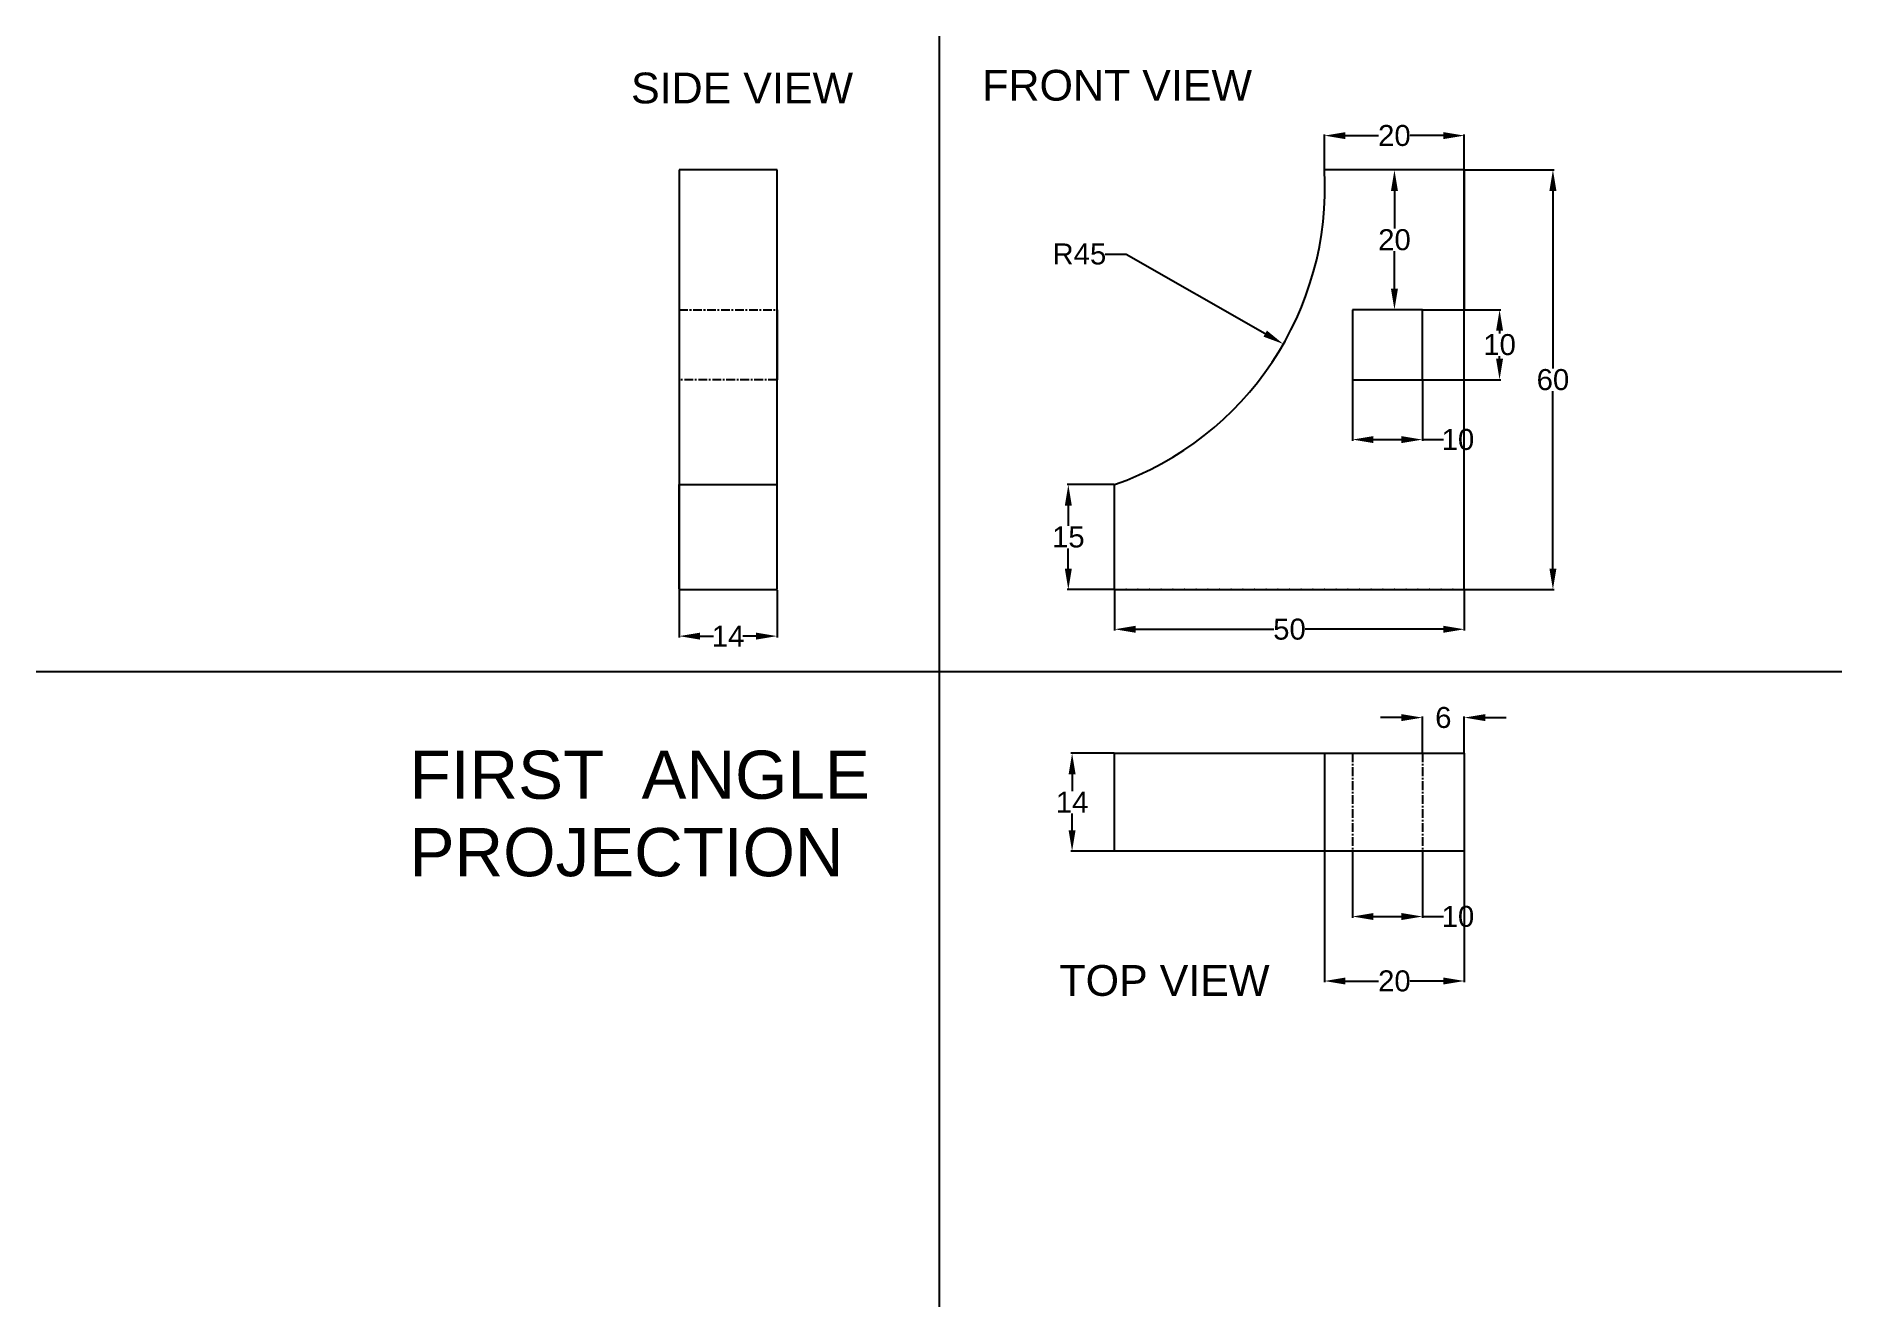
# Model space of a CAD drawing. Header units: inches. Extents: x -75 to 7550515, y 470 to 8171117.
# Drawn here: x 7550257 to 7550515.2, y 8170935.6 to 8171117.3 of the extents above.
import ezdxf

# ---------------------------------------------------------------- set-up
doc = ezdxf.new("R2010")
doc.units = ezdxf.units.IN
doc.header["$MEASUREMENT"] = 0
doc.linetypes.add('CENTER', pattern=[2, 1.25, -0.25, 0.25, -0.25])
doc.styles.get("Standard").update_dxf_attribs({"font": 'arial.ttf'})
doc.dimstyles.get("Standard").update_dxf_attribs({"dimtxt": 3, "dimasz": 3, "dimexe": 0.18, "dimexo": 0.0625, "dimgap": 0.09, "dimtad": 0, "dimtih": 1, "dimtoh": 1, "dimdec": 0, "dimzin": 0, "dimdsep": 46, "dimtxsty": 'Standard', "dimcen": 0.09, "dimadec": 0, "dimazin": 0, "dimtfac": 1, "dimtdec": 0, "dimtofl": 0, "dimtmove": 0, "dimatfit": 3, "dimfxl": 1, "dimtolj": 1, "dimtzin": 0, "dimarcsym": 0})

# ---------------------------------------------------------------- blocks, each defined once
blk = doc.blocks.new('*D1')
at = {"color": 0, "lineweight": -2, "transparency": 16777216}
for p, q in [((7550441.17, 8171098.26), (7550441.17, 8171103.28)), ((7550444.17, 8171103.1), (7550448.91, 8171103.1)), ((7550458.17, 8171103.1), (7550453.43, 8171103.1)), ((7550461.17, 8171098.26), (7550461.17, 8171103.28))]:
    blk.add_line(p, q, dxfattribs=at)
at = {"color": 0, "transparency": 16777216}
for points in [[(7550444.17, 8171103.6), (7550444.17, 8171102.6), (7550441.17, 8171103.1)], [(7550458.17, 8171103.6), (7550458.17, 8171102.6), (7550461.17, 8171103.1)]]:
    blk.add_solid(points, dxfattribs=at)
at = {"layer": 'Defpoints', "color": 0, "transparency": 16777216}
for p in [(7550461.17, 8171103.1), (7550441.17, 8171098.2), (7550461.17, 8171098.2)]:
    blk.add_point(p, dxfattribs=at)
at = {"color": 0, "transparency": 16777216, "insert": (7550451.17, 8171103.1), "char_height": 3, "attachment_point": 5}
blk.add_mtext('\\A1;20', dxfattribs=at)
blk = doc.blocks.new('*D2')
at = {"color": 0, "lineweight": -2, "transparency": 16777216}
for p, q in [((7550461.23, 8171098.2), (7550474.02, 8171098.2)), ((7550473.84, 8171095.2), (7550473.84, 8171069.82)), ((7550473.84, 8171041.2), (7550473.84, 8171066.57)), ((7550461.23, 8171038.2), (7550474.02, 8171038.2))]:
    blk.add_line(p, q, dxfattribs=at)
at = {"color": 0, "transparency": 16777216}
for points in [[(7550473.34, 8171095.2), (7550474.34, 8171095.2), (7550473.84, 8171098.2)], [(7550473.34, 8171041.2), (7550474.34, 8171041.2), (7550473.84, 8171038.2)]]:
    blk.add_solid(points, dxfattribs=at)
at = {"layer": 'Defpoints', "color": 0, "transparency": 16777216}
for p in [(7550461.17, 8171098.2), (7550461.17, 8171038.2), (7550473.84, 8171038.2)]:
    blk.add_point(p, dxfattribs=at)
at = {"color": 0, "transparency": 16777216, "insert": (7550473.84, 8171068.2), "char_height": 3, "attachment_point": 5}
blk.add_mtext('\\A1;60', dxfattribs=at)
blk = doc.blocks.new('*D3')
at = {"color": 0, "lineweight": -2, "transparency": 16777216}
for p, q in [((7550411.11, 8171014.79), (7550404.91, 8171014.79)), ((7550405.09, 8171011.79), (7550405.09, 8171009.39)), ((7550405.09, 8171003.79), (7550405.09, 8171006.19)), ((7550411.11, 8171000.79), (7550404.91, 8171000.79))]:
    blk.add_line(p, q, dxfattribs=at)
at = {"color": 0, "transparency": 16777216}
for points in [[(7550404.59, 8171011.79), (7550405.59, 8171011.79), (7550405.09, 8171014.79)], [(7550404.59, 8171003.79), (7550405.59, 8171003.79), (7550405.09, 8171000.79)]]:
    blk.add_solid(points, dxfattribs=at)
at = {"layer": 'Defpoints', "color": 0, "transparency": 16777216}
for p in [(7550411.17, 8171014.79), (7550405.09, 8171000.79), (7550411.17, 8171000.79)]:
    blk.add_point(p, dxfattribs=at)
at = {"color": 0, "transparency": 16777216, "insert": (7550405.09, 8171007.79), "char_height": 3, "attachment_point": 5}
blk.add_mtext('\\A1;14', dxfattribs=at)
blk = doc.blocks.new('*D4')
at = {"color": 0, "lineweight": -2, "transparency": 16777216}
for p, q in [((7550441.17, 8171000.73), (7550441.17, 8170982.05)), ((7550461.17, 8171000.73), (7550461.17, 8170982.05)), ((7550444.17, 8170982.23), (7550448.91, 8170982.23)), ((7550458.17, 8170982.23), (7550453.43, 8170982.23))]:
    blk.add_line(p, q, dxfattribs=at)
at = {"color": 0, "transparency": 16777216}
for points in [[(7550444.17, 8170982.73), (7550444.17, 8170981.73), (7550441.17, 8170982.23)], [(7550458.17, 8170982.73), (7550458.17, 8170981.73), (7550461.17, 8170982.23)]]:
    blk.add_solid(points, dxfattribs=at)
at = {"layer": 'Defpoints', "color": 0, "transparency": 16777216}
for p in [(7550441.17, 8171000.79), (7550461.17, 8171000.79), (7550461.17, 8170982.23)]:
    blk.add_point(p, dxfattribs=at)
at = {"color": 0, "transparency": 16777216, "insert": (7550451.17, 8170982.23), "char_height": 3, "attachment_point": 5}
blk.add_mtext('\\A1;20', dxfattribs=at)
blk = doc.blocks.new('*D5')
at = {"color": 0, "lineweight": -2, "transparency": 16777216}
for p, q in [((7550445.17, 8171000.73), (7550445.17, 8170991.27)), ((7550455.17, 8171000.73), (7550455.17, 8170991.27)), ((7550448.17, 8170991.45), (7550452.17, 8170991.45)), ((7550455.17, 8170991.45), (7550458.17, 8170991.45))]:
    blk.add_line(p, q, dxfattribs=at)
at = {"color": 0, "transparency": 16777216}
for points in [[(7550448.17, 8170991.95), (7550448.17, 8170990.95), (7550445.17, 8170991.45)], [(7550452.17, 8170991.95), (7550452.17, 8170990.95), (7550455.17, 8170991.45)]]:
    blk.add_solid(points, dxfattribs=at)
at = {"layer": 'Defpoints', "color": 0, "transparency": 16777216}
for p in [(7550445.17, 8171000.79), (7550455.17, 8171000.79), (7550455.17, 8170991.45)]:
    blk.add_point(p, dxfattribs=at)
at = {"color": 0, "transparency": 16777216, "insert": (7550460.26, 8170991.45), "char_height": 3, "attachment_point": 5}
blk.add_mtext('\\A1;10', dxfattribs=at)
blk = doc.blocks.new('*D6')
at = {"color": 0, "lineweight": -2, "transparency": 16777216}
for p, q in [((7550452.17, 8171019.89), (7550449.17, 8171019.89)), ((7550455.17, 8171014.85), (7550455.17, 8171020.07)), ((7550461.17, 8171014.85), (7550461.17, 8171020.07)), ((7550464.17, 8171019.89), (7550467.17, 8171019.89))]:
    blk.add_line(p, q, dxfattribs=at)
at = {"color": 0, "transparency": 16777216}
for points in [[(7550452.17, 8171020.39), (7550452.17, 8171019.39), (7550455.17, 8171019.89)], [(7550464.17, 8171020.39), (7550464.17, 8171019.39), (7550461.17, 8171019.89)]]:
    blk.add_solid(points, dxfattribs=at)
at = {"layer": 'Defpoints', "color": 0, "transparency": 16777216}
for p in [(7550461.17, 8171019.89), (7550455.17, 8171014.79), (7550461.17, 8171014.79)]:
    blk.add_point(p, dxfattribs=at)
at = {"color": 0, "transparency": 16777216, "insert": (7550458.17, 8171019.89), "char_height": 3, "attachment_point": 5}
blk.add_mtext('\\A1;6', dxfattribs=at)
blk = doc.blocks.new('*D7')
at = {"color": 0, "lineweight": -2, "transparency": 16777216}
for p, q in [((7550455.23, 8171078.2), (7550466.39, 8171078.2)), ((7550466.21, 8171075.2), (7550466.21, 8171074.82)), ((7550466.21, 8171071.2), (7550466.21, 8171071.57)), ((7550455.23, 8171068.2), (7550466.39, 8171068.2))]:
    blk.add_line(p, q, dxfattribs=at)
at = {"color": 0, "transparency": 16777216}
for points in [[(7550465.71, 8171075.2), (7550466.71, 8171075.2), (7550466.21, 8171078.2)], [(7550465.71, 8171071.2), (7550466.71, 8171071.2), (7550466.21, 8171068.2)]]:
    blk.add_solid(points, dxfattribs=at)
at = {"layer": 'Defpoints', "color": 0, "transparency": 16777216}
for p in [(7550455.17, 8171078.2), (7550455.17, 8171068.2), (7550466.21, 8171068.2)]:
    blk.add_point(p, dxfattribs=at)
at = {"color": 0, "transparency": 16777216, "insert": (7550466.21, 8171073.2), "char_height": 3, "attachment_point": 5}
blk.add_mtext('\\A1;10', dxfattribs=at)
blk = doc.blocks.new('*D8')
at = {"color": 0, "lineweight": -2, "transparency": 16777216}
for p, q in [((7550455.17, 8171098.2), (7550451, 8171098.2)), ((7550451.18, 8171095.2), (7550451.18, 8171089.82)), ((7550451.18, 8171081.2), (7550451.18, 8171086.57)), ((7550455.17, 8171078.2), (7550451, 8171078.2))]:
    blk.add_line(p, q, dxfattribs=at)
at = {"color": 0, "transparency": 16777216}
for points in [[(7550450.68, 8171095.2), (7550451.68, 8171095.2), (7550451.18, 8171098.2)], [(7550450.68, 8171081.2), (7550451.68, 8171081.2), (7550451.18, 8171078.2)]]:
    blk.add_solid(points, dxfattribs=at)
at = {"layer": 'Defpoints', "color": 0, "transparency": 16777216}
for p in [(7550451.18, 8171098.2), (7550455.23, 8171098.2), (7550455.23, 8171078.2)]:
    blk.add_point(p, dxfattribs=at)
at = {"color": 0, "transparency": 16777216, "insert": (7550451.18, 8171088.2), "char_height": 3, "attachment_point": 5}
blk.add_mtext('\\A1;20', dxfattribs=at)
blk = doc.blocks.new('*D9')
at = {"color": 0, "lineweight": -2, "transparency": 16777216}
for p, q in [((7550411.11, 8171053.2), (7550404.37, 8171053.2)), ((7550404.55, 8171050.2), (7550404.55, 8171047.32)), ((7550404.55, 8171041.2), (7550404.55, 8171044.07)), ((7550411.11, 8171038.2), (7550404.37, 8171038.2))]:
    blk.add_line(p, q, dxfattribs=at)
at = {"color": 0, "transparency": 16777216}
for points in [[(7550404.05, 8171050.2), (7550405.05, 8171050.2), (7550404.55, 8171053.2)], [(7550404.05, 8171041.2), (7550405.05, 8171041.2), (7550404.55, 8171038.2)]]:
    blk.add_solid(points, dxfattribs=at)
at = {"layer": 'Defpoints', "color": 0, "transparency": 16777216}
for p in [(7550411.17, 8171053.2), (7550404.55, 8171038.2), (7550411.17, 8171038.2)]:
    blk.add_point(p, dxfattribs=at)
at = {"color": 0, "transparency": 16777216, "insert": (7550404.55, 8171045.7), "char_height": 3, "attachment_point": 5}
blk.add_mtext('\\A1;15', dxfattribs=at)
blk = doc.blocks.new('*D10')
at = {"color": 0, "lineweight": -2, "transparency": 16777216}
for p, q in [((7550411.17, 8171038.13), (7550411.17, 8171032.34)), ((7550461.17, 8171038.13), (7550461.17, 8171032.34)), ((7550414.17, 8171032.52), (7550433.94, 8171032.52)), ((7550458.17, 8171032.52), (7550438.41, 8171032.52))]:
    blk.add_line(p, q, dxfattribs=at)
at = {"color": 0, "transparency": 16777216}
for points in [[(7550414.17, 8171033.02), (7550414.17, 8171032.02), (7550411.17, 8171032.52)], [(7550458.17, 8171033.02), (7550458.17, 8171032.02), (7550461.17, 8171032.52)]]:
    blk.add_solid(points, dxfattribs=at)
at = {"layer": 'Defpoints', "color": 0, "transparency": 16777216}
for p in [(7550411.17, 8171038.2), (7550461.17, 8171038.2), (7550461.17, 8171032.52)]:
    blk.add_point(p, dxfattribs=at)
at = {"color": 0, "transparency": 16777216, "insert": (7550436.17, 8171032.52), "char_height": 3, "attachment_point": 5}
blk.add_mtext('\\A1;50', dxfattribs=at)
blk = doc.blocks.new('*D11')
at = {"color": 0, "lineweight": -2, "transparency": 16777216}
for p, q in [((7550409.82, 8171086.16), (7550412.82, 8171086.16)), ((7550412.82, 8171086.16), (7550432.7, 8171074.79))]:
    blk.add_line(p, q, dxfattribs=at)
at = {"color": 0, "transparency": 16777216}
blk.add_solid([(7550432.95, 8171075.22), (7550432.45, 8171074.36), (7550435.3, 8171073.3)], dxfattribs=at)
at = {"layer": 'Defpoints', "color": 0, "transparency": 16777216}
for p in [(7550396.24, 8171095.65), (7550435.3, 8171073.3)]:
    blk.add_point(p, dxfattribs=at)
at = {"color": 0, "transparency": 16777216, "insert": (7550406.13, 8171086.16), "char_height": 3, "attachment_point": 5}
blk.add_mtext('\\A1;R45', dxfattribs=at)
blk = doc.blocks.new('*D12')
at = {"color": 0, "lineweight": -2, "transparency": 16777216}
for p, q in [((7550348.9, 8171038.13), (7550348.9, 8171031.36)), ((7550362.9, 8171038.13), (7550362.9, 8171031.36)), ((7550351.9, 8171031.54), (7550353.8, 8171031.54)), ((7550359.9, 8171031.54), (7550357.99, 8171031.54))]:
    blk.add_line(p, q, dxfattribs=at)
at = {"color": 0, "transparency": 16777216}
for points in [[(7550351.9, 8171032.04), (7550351.9, 8171031.04), (7550348.9, 8171031.54)], [(7550359.9, 8171032.04), (7550359.9, 8171031.04), (7550362.9, 8171031.54)]]:
    blk.add_solid(points, dxfattribs=at)
at = {"layer": 'Defpoints', "color": 0, "transparency": 16777216}
for p in [(7550348.9, 8171038.2), (7550362.9, 8171038.2), (7550362.9, 8171031.54)]:
    blk.add_point(p, dxfattribs=at)
at = {"color": 0, "transparency": 16777216, "insert": (7550355.9, 8171031.54), "char_height": 3, "attachment_point": 5}
blk.add_mtext('\\A1;14', dxfattribs=at)
blk = doc.blocks.new('*D15')
at = {"color": 0, "lineweight": -2, "transparency": 16777216}
for p, q in [((7550445.17, 8171068.13), (7550445.17, 8171059.46)), ((7550455.17, 8171068.13), (7550455.17, 8171059.46)), ((7550448.17, 8171059.64), (7550452.17, 8171059.64)), ((7550455.17, 8171059.64), (7550458.17, 8171059.64))]:
    blk.add_line(p, q, dxfattribs=at)
at = {"color": 0, "transparency": 16777216}
for points in [[(7550448.17, 8171060.14), (7550448.17, 8171059.14), (7550445.17, 8171059.64)], [(7550452.17, 8171060.14), (7550452.17, 8171059.14), (7550455.17, 8171059.64)]]:
    blk.add_solid(points, dxfattribs=at)
at = {"layer": 'Defpoints', "color": 0, "transparency": 16777216}
for p in [(7550445.17, 8171068.2), (7550455.17, 8171068.2), (7550455.17, 8171059.64)]:
    blk.add_point(p, dxfattribs=at)
at = {"color": 0, "transparency": 16777216, "insert": (7550460.26, 8171059.64), "char_height": 3, "attachment_point": 5}
blk.add_mtext('\\A1;10', dxfattribs=at)

msp = doc.modelspace()

# ---------------------------------------------------------------- linework, layer by layer
for p, q in [((7550386.06, 8171117.33), (7550386.06, 8170935.64)), ((7550362.9, 8171098.2), (7550348.9, 8171098.2)), ((7550348.9, 8171098.2), (7550348.9, 8171038.2)), ((7550348.9, 8171098.2), (7550348.9, 8171078.2)), ((7550362.9, 8171038.2), (7550362.9, 8171098.2)), ((7550461.17, 8171098.2), (7550441.17, 8171098.2)), ((7550461.17, 8171038.2), (7550461.17, 8171098.2)), ((7550461.17, 8171098.2), (7550461.17, 8171078.2)), ((7550362.9, 8171078.2), (7550362.9, 8171068.2)), ((7550455.17, 8171078.2), (7550445.17, 8171078.2)), ((7550445.17, 8171078.2), (7550445.17, 8171068.2)), ((7550455.17, 8171068.2), (7550455.17, 8171078.2)), ((7550445.17, 8171068.2), (7550455.17, 8171068.2)), ((7550348.9, 8171038.2), (7550348.9, 8171053.2)), ((7550348.9, 8171053.2), (7550362.9, 8171053.2)), ((7550411.17, 8171038.2), (7550411.17, 8171053.2)), ((7550348.9, 8171038.2), (7550362.9, 8171038.2)), ((7550411.17, 8171038.2), (7550461.17, 8171038.2)), ((7550256.96, 8171026.48), (7550515.16, 8171026.48)), ((7550411.17, 8171014.79), (7550461.17, 8171014.79)), ((7550411.17, 8171000.79), (7550411.17, 8171014.79)), ((7550441.17, 8171014.79), (7550441.17, 8171000.79)), ((7550461.17, 8171014.79), (7550461.17, 8171000.79)), ((7550461.17, 8171000.79), (7550411.17, 8171000.79))]:
    msp.add_line(p, q)
at = {"color": 6, "linetype": 'CENTER'}
for p, q in [((7550348.9, 8171078.2), (7550362.9, 8171078.2)), ((7550362.9, 8171068.2), (7550348.9, 8171068.2)), ((7550445.17, 8171014.79), (7550445.17, 8171000.79)), ((7550455.17, 8171014.79), (7550455.17, 8171000.79))]:
    msp.add_line(p, q, dxfattribs=at)
msp.add_arc((7550396.24, 8171095.65), 45, 289.3737, 3.2461)
for p in [(7550412.84, 8171038.2), (7550414.51, 8171038.2), (7550416.17, 8171038.2), (7550417.84, 8171038.2), (7550419.51, 8171038.2), (7550421.17, 8171038.2), (7550422.84, 8171038.2), (7550424.51, 8171038.2), (7550426.17, 8171038.2), (7550427.84, 8171038.2), (7550429.51, 8171038.2), (7550431.17, 8171038.2), (7550432.84, 8171038.2), (7550434.51, 8171038.2), (7550436.17, 8171038.2), (7550436.17, 8171038.2), (7550437.84, 8171038.2), (7550439.51, 8171038.2), (7550441.17, 8171038.2), (7550442.84, 8171038.2), (7550444.51, 8171038.2), (7550446.17, 8171038.2), (7550447.84, 8171038.2), (7550449.51, 8171038.2), (7550451.17, 8171038.2), (7550452.84, 8171038.2), (7550454.51, 8171038.2), (7550456.17, 8171038.2), (7550457.84, 8171038.2), (7550459.51, 8171038.2), (7550461.17, 8171038.2)]:
    msp.add_point(p)

# ---------------------------------------------------------------- texts
for s, height, p in [('SIDE VIEW', 4.4, (7550342.02, 8171107.71)), ('FRONT VIEW', 4.4, (7550392.24, 8171108.1)), ('FIRST  ANGLE', 6.8919, (7550310.37, 8171008.28)), ('PROJECTION', 6.892, (7550310.37, 8170997.21)), ('TOP VIEW', 4.4, (7550403.27, 8170980.11))]:
    msp.add_text(s, height=height).set_placement(p)

# ---------------------------------------------------------------- dimensions: what is measured, and where the dimension line sits
for base, p1, p2, picture, middle in [((7550461.17, 8171103.1), (7550441.17, 8171098.2), (7550461.17, 8171098.2), '*D1', (7550451.17, 8171103.1)), ((7550455.17, 8171059.64), (7550445.17, 8171068.2), (7550455.17, 8171068.2), '*D15', (7550460.26, 8171059.64)), ((7550362.9, 8171031.54), (7550348.9, 8171038.2), (7550362.9, 8171038.2), '*D12', (7550355.9, 8171031.54)), ((7550461.17, 8171032.52), (7550411.17, 8171038.2), (7550461.17, 8171038.2), '*D10', (7550436.17, 8171032.52)), ((7550461.17, 8171019.89), (7550455.17, 8171014.79), (7550461.17, 8171014.79), '*D6', (7550458.17, 8171019.89)), ((7550461.17, 8170982.23), (7550441.17, 8171000.79), (7550461.17, 8171000.79), '*D4', (7550451.17, 8170982.23)), ((7550455.17, 8170991.45), (7550445.17, 8171000.79), (7550455.17, 8171000.79), '*D5', (7550460.26, 8170991.45))]:
    dim = msp.add_linear_dim(base=base, p1=p1, p2=p2, dimstyle='Standard')
    dim.commit()
    dim.dimension.update_dxf_attribs({"geometry": picture, "text_midpoint": middle})
for base, p1, p2, picture, middle in [((7550451.18, 8171098.2), (7550455.23, 8171078.2), (7550455.23, 8171098.2), '*D8', (7550451.18, 8171088.2)), ((7550473.84, 8171038.2), (7550461.17, 8171098.2), (7550461.17, 8171038.2), '*D2', (7550473.84, 8171068.2)), ((7550466.21, 8171068.2), (7550455.17, 8171078.2), (7550455.17, 8171068.2), '*D7', (7550466.21, 8171073.2)), ((7550404.55, 8171038.2), (7550411.17, 8171053.2), (7550411.17, 8171038.2), '*D9', (7550404.55, 8171045.7)), ((7550405.09, 8171000.79), (7550411.17, 8171014.79), (7550411.17, 8171000.79), '*D3', (7550405.09, 8171007.79))]:
    dim = msp.add_linear_dim(base=base, p1=p1, p2=p2, angle=90, dimstyle='Standard')
    dim.commit()
    dim.dimension.update_dxf_attribs({"geometry": picture, "text_midpoint": middle})
dim = msp.add_radius_dim(center=(7550396.24, 8171095.65), mpoint=(7550435.3, 8171073.3), dimstyle='Standard')
dim.commit()
dim.dimension.update_dxf_attribs({"geometry": '*D11', "text_midpoint": (7550406.13, 8171086.16), "dimtype": 164})

doc.saveas('drawing.dxf')
